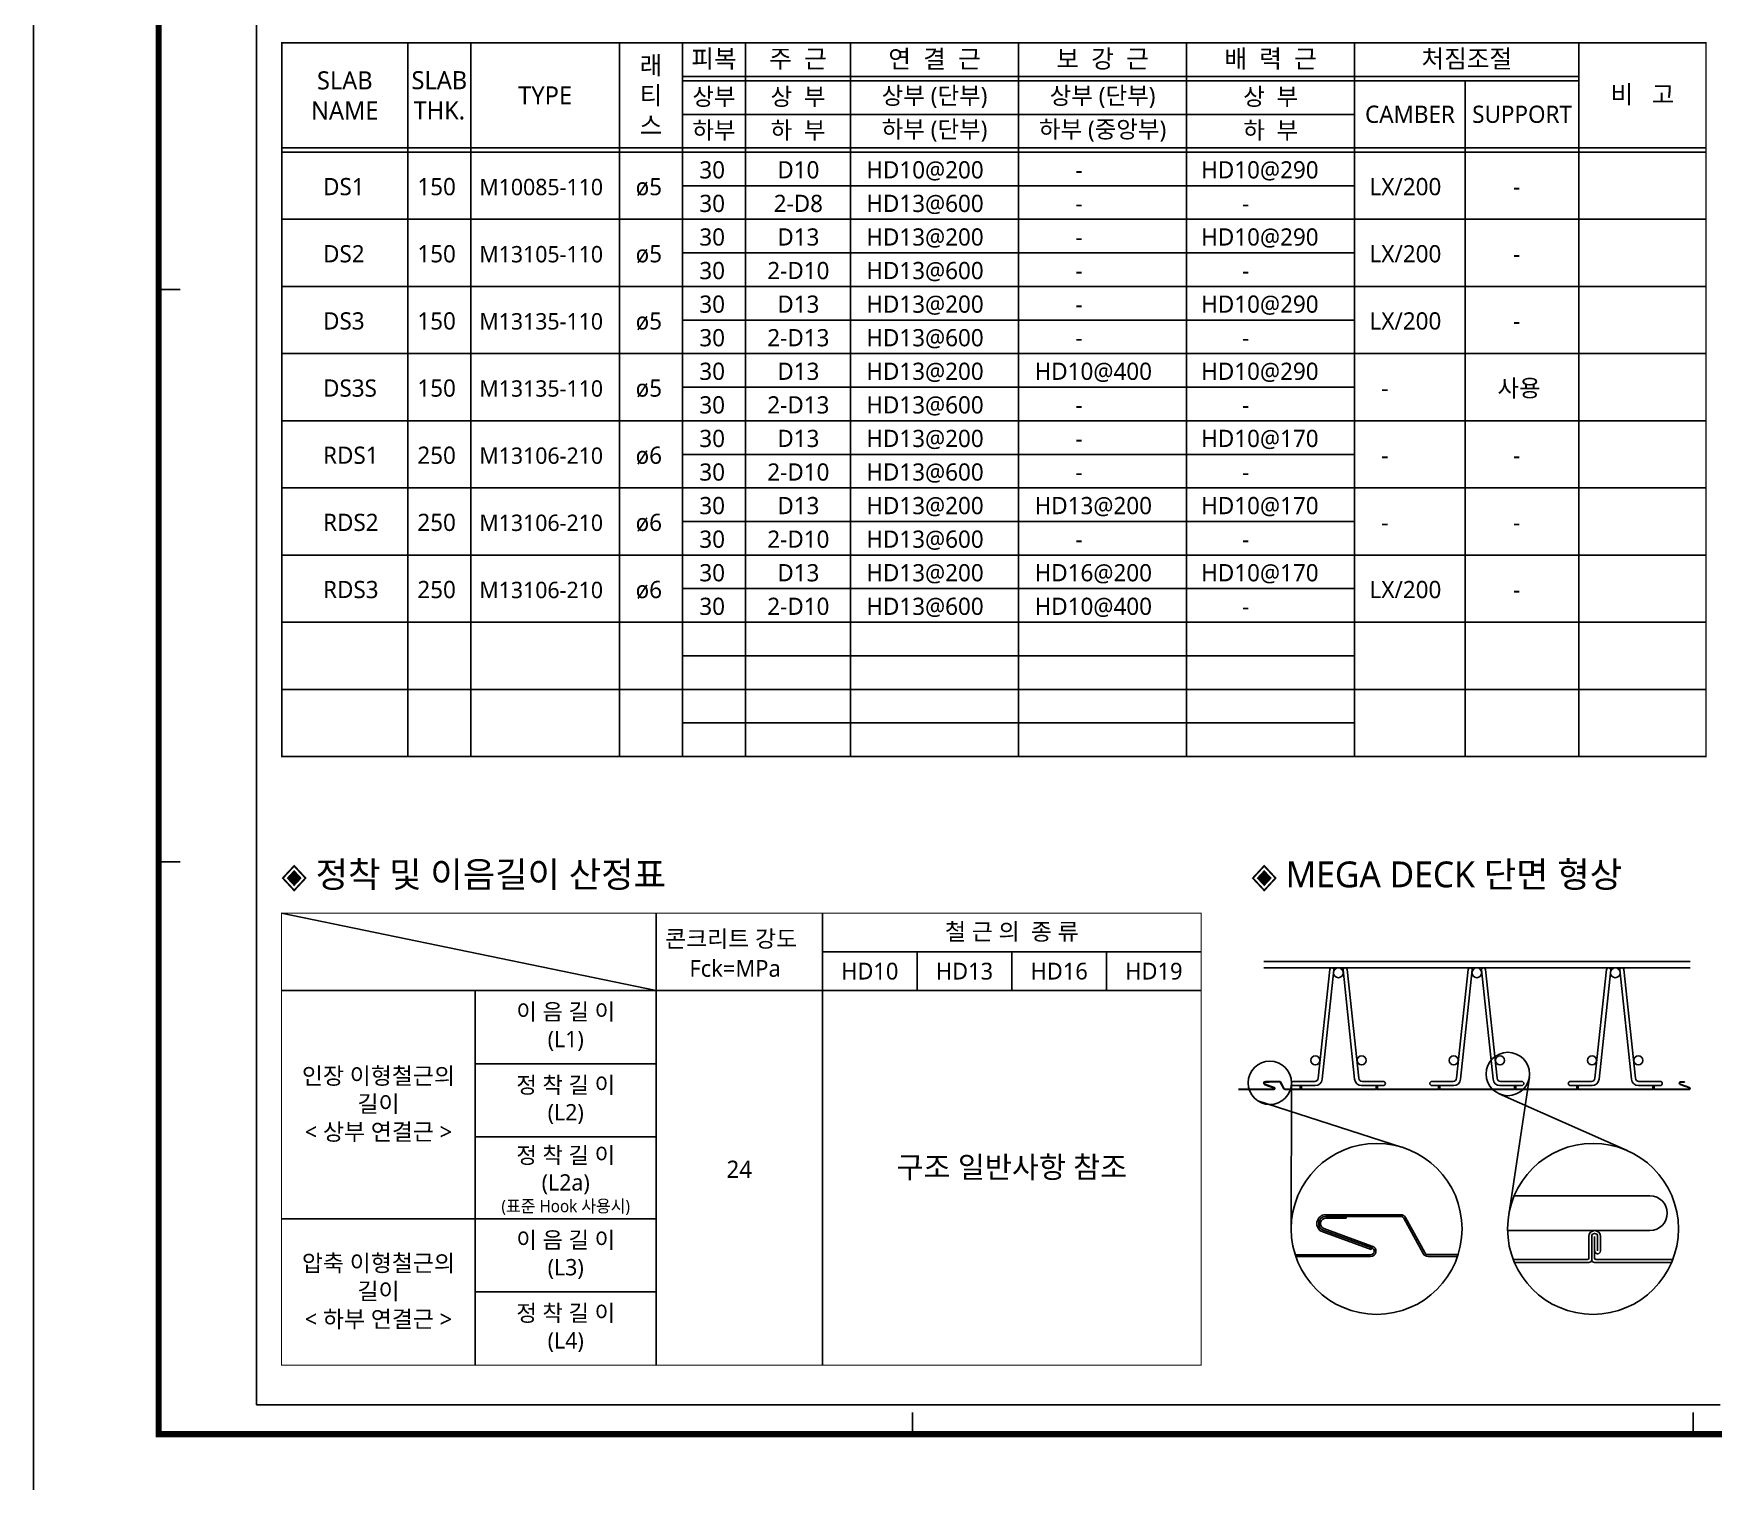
# Model space of a CAD drawing. Extents: x 10983 to 44623, y -18406 to 11294.
# Drawn here: x 10983 to 14885, y 5472 to 8835 of the extents above; entities that cross this region are included whole.
import ezdxf
from ezdxf.enums import TextEntityAlignment as Align

# ---------------------------------------------------------------- set-up
doc = ezdxf.new("R2010")
doc.units = 0
doc.header["$LTSCALE"] = 100
doc.header["$MEASUREMENT"] = 0
doc.layers.get('0').update_dxf_attribs({"linetype": 'CONTINUOUS'})
doc.layers.get('Defpoints').update_dxf_attribs({"color": 165, "linetype": 'CONTINUOUS'})
for name, color, linetype in [('3', 3, 'CONTINUOUS'), ('D-TEX1', 6, 'CONTINUOUS'), ('D-TEX3', 9, 'CONTINUOUS'), ('E', 115, 'CONTINUOUS'), ('form', 7, 'CONTINUOUS'), ('form_TEX', 7, 'CONTINUOUS'), ('TG-TABLE', 7, 'CONTINUOUS'), ('TG-TABLE.TEX', 7, 'CONTINUOUS'), ('TXT', 3, 'CONTINUOUS')]:
    doc.layers.add(name, color=color, linetype=linetype)
doc.styles.add('SY STT', font='malgun.ttf')
doc.styles.add('VICON TEXT', font='malgun.ttf')

# ---------------------------------------------------------------- blocks, each defined once
blk = doc.blocks.new('Deck_Sh01')
at = {"linetype": 'ByBlock'}
for p in [(0, 4950), (3400, 0)]:
    blk.add_line(p, (0, 0), dxfattribs=at)
at = {"layer": 'Defpoints'}
blk.add_lwpolyline([(-517.5, -296.1), (7892.5, -296.1), (7892.5, 5644), (-517.5, 5644)], close=True, dxfattribs=at)
at = {"layer": 'form', "color": 30}
for p, q in [((-226.8, 2590.9), (-176.8, 2590.9)), ((-226.8, 1261.3), (-176.8, 1261.3)), ((1523.9, -68.2), (1523.9, -18.2)), ((3337.4, -68.2), (3337.4, -18.2))]:
    blk.add_line(p, q, dxfattribs=at)
at = {"layer": 'form', "color": 30, "const_width": 14.2}
blk.add_lwpolyline([(-226.8, 5250), (-226.8, -68.2), (7726.8, -68.2), (7726.8, 5250)], close=True, dxfattribs=at)
at = {"layer": 'TG-TABLE'}
for p, q in [((351.8, 3163.8), (351.8, 1506)), ((498.2, 3163.8), (498.2, 1506)), ((843.4, 3163.8), (843.4, 1506)), ((989.8, 3163.8), (989.8, 1506)), ((1136.2, 3163.8), (1136.2, 1506)), ((1380.2, 3163.8), (1380.2, 1506)), ((1770.6, 3163.8), (1770.6, 1506)), ((2160.9, 3163.8), (2160.9, 1506)), ((2551.3, 3163.8), (2551.3, 1506)), ((3072.2, 3163.8), (3072.2, 1506)), ((989.8, 3085.7), (3072.2, 3085.7)), ((989.8, 3075.9), (3072.2, 3075.9)), ((2808.2, 3075.9), (2808.2, 1506)), ((989.8, 2997.8), (2551.3, 2997.8)), ((59, 2919.8), (3367.5, 2919.8)), ((59, 2910), (3367.5, 2910)), ((989.8, 2832), (2551.3, 2832)), ((59, 2754), (3367.5, 2754)), ((989.8, 2676), (2551.3, 2676)), ((59, 2598), (3367.5, 2598)), ((989.8, 2520), (2551.3, 2520)), ((59, 2442), (3367.5, 2442)), ((989.8, 2364), (2551.3, 2364)), ((59, 2286), (3367.5, 2286)), ((989.8, 2208), (2551.3, 2208)), ((59, 2130), (3367.5, 2130)), ((989.8, 2052), (2551.3, 2052)), ((59, 1974), (3367.5, 1974)), ((989.8, 1896), (2551.3, 1896)), ((59, 1818), (3367.5, 1818)), ((989.8, 1740), (2551.3, 1740)), ((59, 1662), (3367.5, 1662)), ((989.8, 1584), (2551.3, 1584))]:
    blk.add_line(p, q, dxfattribs=at)
at = {"layer": 'TG-TABLE', "const_width": 3.5}
blk.add_lwpolyline([(59, 3163.8), (3367.5, 3163.8), (3367.5, 1506), (59, 1506)], close=True, dxfattribs=at)
at = {"layer": 'TG-TABLE.TEX', "color": 3, "char_height": 42, "attachment_point": 5, "style": 'VICON TEXT'}
for s, heights, insert in [('래\\P티\\P스', [-197.8], (916.6, 3041.8)), ('피복', [-55], (1063, 3124.7)), ('주  근', [-53], (1258.2, 3124.7)), ('연  결  근', [-54.4], (1575.4, 3124.7)), ('보  강  근', [-54], (1965.7, 3124.7)), ('배  력  근', [-55], (2356.1, 3124.7)), ('처짐조절', [-55], (2811.8, 3124.7)), ('SLAB\\PNAME', [-112.7], (205.4, 3041.8)), ('SLAB\\PTHK.', [-113.3], (425, 3041.8)), ('TYPE', [-42], (670.8, 3041.8)), ('비   고', [-55], (3219.9, 3041.8))]:
    blk.add_mtext_dynamic_manual_height_columns(s, width=292.791, gutter_width=500, heights=heights, dxfattribs=dict(at, insert=insert))
at = {"layer": 'TG-TABLE.TEX', "color": 30, "char_height": 40, "attachment_point": 5, "style": 'VICON TEXT'}
for s, width, heights, insert in [('상부', 292.791, [-52.4], (1063, 3036.9)), ('상  부', 292.791, [-52.4], (1258.2, 3036.9)), ('상부 (단부)', 292.791, [-56.6], (1575.4, 3036.9)), ('상부 (단부)', 292.791, [-56.6], (1965.7, 3036.9)), ('상  부', 292.791, [-52.4], (2356.1, 3036.9)), ('CAMBER', 292.791, [-41.3], (2679.8, 2997.8)), ('SUPPORT', 292.791, [-41.3], (2940.2, 2997.8)), ('하부', 292.791, [-52.4], (1063, 2958.8)), ('하  부', 292.791, [-52.4], (1258.2, 2958.8)), ('하부 (단부)', 292.791, [-56.6], (1575.4, 2958.8)), ('하부 (중앙부)', 341.59, [-56.6], (1965.7, 2958.8)), ('하  부', 292.791, [-52.4], (2356.1, 2958.8))]:
    blk.add_mtext_dynamic_manual_height_columns(s, width=width, gutter_width=500, heights=heights, dxfattribs=dict(at, insert=insert))
at = {"layer": 'TG-TABLE.TEX', "color": 3, "ltscale": 0.5, "style": 'VICON TEXT'}
blk.add_attdef('DKTYT', text='', height=100, dxfattribs=at).set_placement((2425.2, 5047), align=Align.RIGHT)
at = {"layer": 'TXT', "ltscale": 0.5, "style": 'VICON TEXT'}
blk.add_attdef('DKTYR', text='', height=45, dxfattribs=at).set_placement((7248.4, 1495), align=Align.RIGHT)
blk = doc.blocks.new('Deck_DKtypeSD')
at = {"color": 3}
for p, q in [((3237.1, 485.8), (2922.1, 485.8)), ((2658.5, 441.7), (2484.1, 441.7)), ((2658.5, 437.5), (2484.1, 437.5)), ((2531.3, 437.5), (2484.5, 437.5)), ((2531.3, 433.3), (2484.5, 433.3)), ((2531.3, 437.5), (2531.3, 433.3)), ((2710.3, 351.4), (2665.6, 433.3)), ((2714, 353.5), (2669.3, 435.3)), ((2477, 401.5), (2589.8, 360.5)), ((2478.5, 405.5), (2591.2, 364.5)), ((2479.9, 409.4), (2591.3, 368.9)), ((3237.1, 404.8), (2906.5, 404.8)), ((3237.1, 404.8), (2906.5, 404.8)), ((3095.3, 340.6), (3095.3, 391.3)), ((3102.1, 391.3), (3102.1, 337.3)), ((3108.8, 391.2), (3108.8, 340.6)), ((3115.6, 357.5), (3115.6, 391.3)), ((3122.4, 391.3), (3122.4, 357.5)), ((2591.2, 364.5), (2589.8, 360.5)), ((3108.8, 357.5), (3108.8, 384.5)), ((2588.2, 348.8), (2413.1, 348.8)), ((2588.2, 344.6), (2414.5, 344.6)), ((2791.5, 348.9), (2721.7, 348.9)), ((2790.1, 344.6), (2721.7, 344.6)), ((3092, 337.3), (2919.8, 337.3)), ((3095.3, 330.5), (2922.6, 330.5)), ((3287.4, 330.5), (3108.8, 330.5)), ((3290.1, 337.3), (3112.2, 337.3))]:
    blk.add_line(p, q, dxfattribs=at)
for centre, radius, start, end in [((3237.1, 445.3), 40.5, 0, 90), ((2484.1, 421), 20.7, 90, 250), ((2484.1, 421), 16.5, 90, 250), ((2484.1, 421), 12.3, 88.1415, 250.0871), ((2658.5, 429.4), 12.3, 28.6105, 90), ((2658.5, 429.4), 8.06, 28.6105, 90), ((3237.1, 445.3), 40.5, 270, 0), ((3108.8, 391.3), 13.5, 0, 180), ((3108.8, 391.3), 13.5, 0, 180), ((3108.8, 391.3), 6.75, 0, 180), ((2588.6, 356.9), 12.3, 268.1415, 77.5358), ((2588.7, 356.8), 8.04, 266.6041, 71.6589), ((2721.7, 357.7), 13, 208.6105, 270), ((2721.7, 357.7), 8.82, 208.6105, 270), ((3115.6, 357.5), 6.75, 180, 0), ((3092, 340.6), 3.38, 270, 0), ((3095.3, 337.3), 6.75, 270, 0), ((3108.8, 337.3), 6.75, 180, 270), ((3112.2, 340.6), 3.38, 180, 270)]:
    blk.add_arc(centre, radius, start, end, dxfattribs=at)
at = {"layer": 'E'}
for p, q in [((3330.8, 1029.5), (2340, 1029.5)), ((3330.9, 1014.8), (2340.2, 1014.8)), ((2499, 1014.8), (2497.4, 1014.8)), ((2528.3, 1014.8), (2529.8, 1014.8)), ((2820.5, 1014.8), (2818.9, 1014.8)), ((2849.7, 1014.8), (2851.3, 1014.8)), ((3142, 1014.8), (3140.4, 1014.8)), ((3171.2, 1014.8), (3172.8, 1014.8)), ((2493.4, 1011.2), (2466.5, 758.5)), ((2475.9, 756.2), (2503, 1010.5)), ((2551.3, 756.2), (2524.3, 1010.5)), ((2533.8, 1011.2), (2560.8, 758.5)), ((2814.9, 1011.2), (2788, 758.5)), ((2797.4, 756.2), (2824.5, 1010.5)), ((2872.8, 756.2), (2845.7, 1010.5)), ((2855.3, 1011.2), (2882.3, 758.5)), ((3136.4, 1011.2), (3109.5, 758.5)), ((3118.9, 756.2), (3146, 1010.5)), ((3194.3, 756.2), (3167.2, 1010.5)), ((3176.8, 1011.2), (3203.7, 758.5)), ((2342.7, 743.6), (2364.2, 735.7)), ((2343, 744.3), (2364.4, 736.5)), ((2343.3, 745), (2364.5, 737.3)), ((2377.3, 751.2), (2344, 751.2)), ((2377.3, 750.4), (2344, 750.4)), ((2353, 749.6), (2344.1, 749.6)), ((2353, 750.4), (2353, 749.6)), ((2387.1, 734), (2378.6, 749.6)), ((2387.8, 734.4), (2379.3, 750)), ((2409.1, 751.2), (2458.5, 751.2)), ((2409.1, 741.6), (2452.6, 741.6)), ((2409.1, 741.6), (2459.9, 741.6)), ((2618.1, 741.6), (2567.3, 741.6)), ((2618.1, 751.2), (2568.8, 751.2)), ((2618.1, 741.6), (2574.7, 741.6)), ((2730.6, 751.2), (2780, 751.2)), ((2730.6, 741.6), (2774, 741.6)), ((2730.6, 741.6), (2781.4, 741.6)), ((2939.6, 741.6), (2888.8, 741.6)), ((2939.6, 751.2), (2890.3, 751.2)), ((2939.6, 741.6), (2896.2, 741.6)), ((3052.1, 751.2), (3101.4, 751.2)), ((3052.1, 741.6), (3095.5, 741.6)), ((3052.1, 741.6), (3102.9, 741.6)), ((3261.1, 741.6), (3210.3, 741.6)), ((3261.1, 751.2), (3211.7, 751.2)), ((3261.1, 741.6), (3217.7, 741.6)), ((3307.4, 744.3), (3328.8, 736.5)), ((3307.7, 745), (3328.9, 737.3)), ((3317.4, 750.4), (3308.4, 750.4)), ((3317.4, 749.7), (3308.5, 749.7)), ((3317.4, 750.4), (3317.4, 749.7)), ((2363.9, 732.7), (2281.4, 732.7)), ((2363.9, 733.5), (2281.8, 733.5)), ((2364.4, 736.5), (2364.2, 735.7)), ((2424, 733.5), (2389.3, 733.5)), ((2424.4, 732.7), (2389.3, 732.7)), ((2424.4, 733.9), (2424.4, 740)), ((2424.4, 737.8), (2424.4, 734.3)), ((2425.2, 740), (2425.2, 733.5)), ((2425.2, 737.8), (2425.2, 734.3)), ((2426, 740), (2426, 733.9)), ((2426, 735.9), (2426, 739.2)), ((2601.2, 732.7), (2426, 732.7)), ((2600.8, 733.5), (2426.4, 733.5)), ((2426.8, 735.9), (2426.8, 740)), ((2427.6, 740), (2427.6, 735.9)), ((2601.2, 733.9), (2601.2, 740)), ((2601.2, 737.8), (2601.2, 734.3)), ((2602, 740), (2602, 733.5)), ((2602, 737.8), (2602, 734.3)), ((2602.8, 740), (2602.8, 733.9)), ((2602.8, 735.9), (2602.8, 739.2)), ((2745.9, 732.7), (2602.8, 732.7)), ((2745.5, 733.5), (2603.2, 733.5)), ((2603.6, 735.9), (2603.6, 740)), ((2604.4, 740), (2604.4, 735.9)), ((2745.9, 733.9), (2745.9, 740)), ((2745.9, 737.8), (2745.9, 734.3)), ((2746.7, 740), (2746.7, 733.5)), ((2746.7, 737.8), (2746.7, 734.3)), ((2747.5, 740), (2747.5, 733.9)), ((2747.5, 735.9), (2747.5, 739.2)), ((2922.7, 732.7), (2747.5, 732.7)), ((2922.3, 733.5), (2747.9, 733.5)), ((2748.3, 735.9), (2748.3, 740)), ((2749.1, 740), (2749.1, 735.9)), ((2922.7, 733.9), (2922.7, 740)), ((2922.7, 737.8), (2922.7, 734.3)), ((2923.5, 740), (2923.5, 733.5)), ((2923.5, 737.8), (2923.5, 734.3)), ((2924.3, 740), (2924.3, 733.9)), ((2924.3, 735.9), (2924.3, 739.2)), ((3067.4, 732.7), (2924.3, 732.7)), ((3067, 733.5), (2924.7, 733.5)), ((2925.1, 735.9), (2925.1, 740)), ((2925.9, 740), (2925.9, 735.9)), ((3067.4, 733.9), (3067.4, 740)), ((3067.4, 737.8), (3067.4, 734.3)), ((3068.2, 740), (3068.2, 733.5)), ((3068.2, 737.8), (3068.2, 734.3)), ((3069, 740), (3069, 733.9)), ((3069, 735.9), (3069, 739.2)), ((3244.2, 732.7), (3069, 732.7)), ((3243.8, 733.5), (3069.4, 733.5)), ((3069.8, 735.9), (3069.8, 740)), ((3070.6, 740), (3070.6, 735.9)), ((3244.2, 733.9), (3244.2, 740)), ((3244.2, 737.8), (3244.2, 734.3)), ((3245, 740), (3245, 733.5)), ((3245, 737.8), (3245, 734.3)), ((3245.8, 740), (3245.8, 733.9)), ((3245.8, 735.9), (3245.8, 739.2)), ((3328.3, 732.7), (3245.8, 732.7)), ((3328.3, 733.5), (3246.2, 733.5)), ((3246.6, 735.9), (3246.6, 740)), ((3247.4, 740), (3247.4, 735.9))]:
    blk.add_line(p, q, dxfattribs=at)
at = {"layer": 'E', "ltscale": 0.5}
for p, q in [((2404.6, 747.9), (2403.8, 408.7)), ((2957.1, 761), (2909.2, 441.4)), ((2326.6, 705.8), (2659.8, 598.7)), ((2886.8, 722.4), (3184.5, 590.5))]:
    blk.add_line(p, q, dxfattribs=at)
at = {"layer": 'E'}
for centre, radius in [((2513.6, 1003.6), 11.3), ((2835.1, 1003.6), 11.3), ((3156.6, 1003.6), 11.3), ((2459.8, 800.2), 10.4), ((2567.5, 800.2), 10.4), ((2781.3, 800.2), 10.4), ((2889, 800.2), 10.4), ((3102.7, 800.2), 10.4), ((3210.4, 800.2), 10.4)]:
    blk.add_circle(centre, radius, dxfattribs=at)
at = {"layer": 'E', "ltscale": 0.5}
for centre, radius in [((2354.2, 748), 50.4), ((2907.2, 768.5), 50.4), ((2602.3, 408.7), 198.5), ((3105, 408.7), 198.5)]:
    blk.add_circle(centre, radius, dxfattribs=at)
at = {"layer": 'E'}
for centre, radius, start, end in [((2497.4, 1010.8), 4.02, 90, 174.8861), ((2499, 1010.8), 4.02, 354.8861, 90), ((2528.3, 1010.8), 4.02, 90, 185.1139), ((2529.8, 1010.8), 4.02, 5.1139, 90), ((2818.9, 1010.8), 4.02, 90, 174.8861), ((2820.5, 1010.8), 4.02, 354.8861, 90), ((2849.7, 1010.8), 4.02, 90, 185.1139), ((2851.3, 1010.8), 4.02, 5.1139, 90), ((3140.4, 1010.8), 4.02, 90, 174.8861), ((3142, 1010.8), 4.02, 354.8861, 90), ((3171.2, 1010.8), 4.02, 90, 185.1139), ((3172.8, 1010.8), 4.02, 5.1139, 90), ((2344, 747.3), 3.95, 90, 250), ((2344, 747.3), 3.14, 90, 250), ((2344.1, 747.3), 2.4, 89.6448, 250.3552), ((2377.3, 748.9), 2.34, 28.6105, 90), ((2377.3, 748.9), 1.54, 28.6105, 90), ((2409.1, 746.4), 4.82, 90, 180), ((2409.1, 746.4), 4.82, 180, 270), ((2426, 740), 1.61, 0, 180), ((2426, 740), 1.61, 0, 180), ((2458.5, 759.2), 8.04, 270, 354.8861), ((2459.9, 757.6), 16.1, 270, 354.8861), ((2567.3, 757.6), 16.1, 185.1139, 270), ((2568.8, 759.2), 8.04, 185.1139, 270), ((2602.8, 740), 1.61, 0, 180), ((2602.8, 740), 1.61, 0, 180), ((2618.1, 746.4), 4.82, 0, 90), ((2618.1, 746.4), 4.82, 270, 0), ((2730.6, 746.4), 4.82, 90, 180), ((2730.6, 746.4), 4.82, 180, 270), ((2747.5, 740), 1.61, 0, 180), ((2747.5, 740), 1.61, 0, 180), ((2780, 759.2), 8.04, 270, 354.8861), ((2781.4, 757.6), 16.1, 270, 354.8861), ((2888.8, 757.6), 16.1, 185.1139, 270), ((2890.3, 759.2), 8.04, 185.1139, 270), ((2924.3, 740), 1.61, 0, 180), ((2924.3, 740), 1.61, 0, 180), ((2939.6, 746.4), 4.82, 0, 90), ((2939.6, 746.4), 4.82, 270, 0), ((3052.1, 746.4), 4.82, 90, 180), ((3052.1, 746.4), 4.82, 180, 270), ((3069, 740), 1.61, 0, 180), ((3069, 740), 1.61, 0, 180), ((3101.4, 759.2), 8.04, 270, 354.8861), ((3102.9, 757.6), 16.1, 270, 354.8861), ((3210.3, 757.6), 16.1, 185.1139, 270), ((3211.7, 759.2), 8.04, 185.1139, 270), ((3245.8, 740), 1.61, 0, 180), ((3245.8, 740), 1.61, 0, 180), ((3261.1, 746.4), 4.82, 0, 90), ((3261.1, 746.4), 4.82, 270, 0), ((3308.4, 747.3), 3.14, 90, 250), ((3308.5, 747.3), 2.4, 89.6448, 250.3552), ((2363.9, 735), 2.33, 269.8649, 73.5544), ((2363.9, 735.1), 1.54, 268.7248, 74.4393), ((2389.3, 735.2), 2.48, 208.6105, 270), ((2389.3, 735.2), 1.68, 208.6105, 270), ((2424, 733.9), 0.402, 270, 0), ((2424.4, 733.5), 0.804, 270, 0), ((2426, 740), 0.804, 0, 180), ((2426, 733.5), 0.804, 180, 270), ((2426.8, 735.9), 0.804, 180, 0), ((2426.4, 733.9), 0.402, 180, 270), ((2600.8, 733.9), 0.402, 270, 0), ((2601.2, 733.5), 0.804, 270, 0), ((2602.8, 740), 0.804, 0, 180), ((2602.8, 733.5), 0.804, 180, 270), ((2603.6, 735.9), 0.804, 180, 0), ((2603.2, 733.9), 0.402, 180, 270), ((2745.5, 733.9), 0.402, 270, 0), ((2745.9, 733.5), 0.804, 270, 0), ((2747.5, 740), 0.804, 0, 180), ((2747.5, 733.5), 0.804, 180, 270), ((2748.3, 735.9), 0.804, 180, 0), ((2747.9, 733.9), 0.402, 180, 270), ((2922.3, 733.9), 0.402, 270, 0), ((2922.7, 733.5), 0.804, 270, 0), ((2924.3, 740), 0.804, 0, 180), ((2924.3, 733.5), 0.804, 180, 270), ((2925.1, 735.9), 0.804, 180, 0), ((2924.7, 733.9), 0.402, 180, 270), ((3067, 733.9), 0.402, 270, 0), ((3067.4, 733.5), 0.804, 270, 0), ((3069, 740), 0.804, 0, 180), ((3069, 733.5), 0.804, 180, 270), ((3069.8, 735.9), 0.804, 180, 0), ((3069.4, 733.9), 0.402, 180, 270), ((3243.8, 733.9), 0.402, 270, 0), ((3244.2, 733.5), 0.804, 270, 0), ((3245.8, 740), 0.804, 0, 180), ((3245.8, 733.5), 0.804, 180, 270), ((3246.6, 735.9), 0.804, 180, 0), ((3246.2, 733.9), 0.402, 180, 270), ((3328.3, 735), 2.33, 269.8649, 73.5544), ((3328.3, 735.1), 1.54, 268.7248, 74.4393)]:
    blk.add_arc(centre, radius, start, end, dxfattribs=at)
at = {"layer": 'D-TEX3', "color": 3, "style": 'VICON TEXT'}
blk.add_text('◈ MEGA DECK 단면 형상', height=60, dxfattribs=at).set_placement((2311.8, 1202.2))
blk = doc.blocks.new('Splice-240')
at = {"ltscale": 0.5, "const_width": 2.5}
blk.add_lwpolyline([(58.6, 92.2), (2195, 92.2), (2195, 1142.2), (58.6, 1142.2)], close=True, dxfattribs=at)
at = {"layer": '3', "color": 0, "ltscale": 1.5}
blk.add_line((928.6, 622.2), (508.6, 622.2), dxfattribs=at)
at = {"layer": 'D-TEX3', "color": 7}
blk.add_line((928.6, 432.2), (58.6, 432.2), dxfattribs=at)
at = {"layer": 'TG-TABLE'}
for p, q in [((58.6, 1142.2), (928.6, 962.2)), ((928.6, 1142.2), (928.6, 962.2)), ((1315, 1142.2), (1315, 962.2)), ((1315, 1052.2), (2195, 1052.2)), ((1535, 1052.2), (1535, 962.2)), ((1755, 1052.2), (1755, 962.2)), ((1975, 1052.2), (1975, 962.2)), ((2195, 962.2), (58.6, 962.2)), ((508.6, 962.2), (508.6, 92.2)), ((928.6, 962.2), (928.6, 92.2)), ((1315, 962.2), (1315, 92.2)), ((928.6, 792.2), (508.6, 792.2)), ((928.6, 262.2), (508.6, 262.2))]:
    blk.add_line(p, q, dxfattribs=at)
at = {"ltscale": 0.5, "style": 'VICON TEXT'}
blk.add_attdef('FCK', text='', height=40, dxfattribs=at).set_placement((1121.8, 527.2), align=Align.CENTER)
at = {"layer": 'D-TEX1', "color": 2, "style": 'VICON TEXT'}
blk.add_text('Fck=MPa', height=39, dxfattribs=at).set_placement((1005.9, 994.4))
at = {"layer": 'D-TEX1', "color": 2, "char_height": 38, "attachment_point": 5, "style": 'VICON TEXT'}
for s, heights, insert in [('이 음 길 이\\P(L1)', [-117.9], (718.6, 877.2)), ('이 음 길 이\\P(L3)', [-117.7], (718.6, 347.2))]:
    blk.add_mtext_dynamic_manual_height_columns(s, width=446.419, gutter_width=500, heights=heights, dxfattribs=dict(at, insert=insert))
at = {"layer": 'D-TEX3', "color": 3, "style": 'VICON TEXT'}
blk.add_text('◈ 정착 및 이음길이 산정표', height=60, dxfattribs=at).set_placement((58.4, 1202.2))
at = {"layer": 'D-TEX3', "color": 30, "style": 'VICON TEXT'}
blk.add_text('콘크리트 강도', height=39, dxfattribs=at).set_placement((949.3, 1063.3))
at = {"layer": 'D-TEX3', "color": 2, "style": 'VICON TEXT'}
blk.add_text('구조 일반사항 참조', height=50, dxfattribs=at).set_placement((1755, 527.2), align=Align.CENTER)
at = {"layer": 'D-TEX3', "color": 30, "attachment_point": 5, "style": 'VICON TEXT'}
for s, heights, insert, char_height in [('철 근 의  종 류', [-51.6], (1755, 1097.2), 39), ('HD10', [-40.5], (1425, 1007.2), 39), ('HD13', [-40.5], (1645, 1007.2), 39), ('HD16', [-40.5], (1865, 1007.2), 39), ('HD19', [-40.5], (2085, 1007.2), 39), ('인장 이형철근의\\P길이\\P< 상부 연결근 >', [-196.3], (283.6, 697.2), 39), ('정 착 길 이\\P(L2)', [-118.2], (718.6, 707.2), 38), ('정 착 길 이\\P(L2a)', [-118.2], (718.6, 544.1), 38), ('{\\H0.86842x;\\W0.95;(표준 Hook 사용시)}', [-40.6], (718.6, 458.6), 33), ('압축 이형철근의\\P길이\\P< 하부 연결근 >', [-196.3], (283.6, 262.2), 39), ('정 착 길 이\\P(L4)', [-117.6], (718.6, 177.2), 38)]:
    blk.add_mtext_dynamic_manual_height_columns(s, width=446.419, gutter_width=500, heights=heights, dxfattribs=dict(at, insert=insert, char_height=char_height))

msp = doc.modelspace()

# ---------------------------------------------------------------- block references
at = {"ltscale": 0.5}
msp.add_blockref('Deck_Sh01', (11500, 5650), dxfattribs=at)
msp.add_blockref('Splice-240', (11500, 5650), dxfattribs=at).add_auto_attribs({'FCK': '24'})
at = {"layer": 'form_TEX', "ltscale": 0.5}
msp.add_blockref('Deck_DKtypeSD', (11500, 5650), dxfattribs=at)

# ---------------------------------------------------------------- texts
at = {"layer": 'TG-TABLE.TEX', "ltscale": 0.5, "style": 'SY STT'}
for s, height, p in [('30', 40, (12529, 8499)), ('HD10@200', 40, (12917, 8499)), ('       -', 40, (13308, 8499)), ('HD10@290', 40, (13695, 8499)), ('DS1', 40, (11655, 8460)), ('150', 40, (11874, 8460)), ('M10085-110', 38, (12018, 8460)), ('ø5', 40, (12381, 8460)), ('LX/200', 40, (14086, 8460)), ('  -', 40, (14392, 8460)), ('30', 40, (12529, 8421)), ('HD13@600', 40, (12917, 8421)), ('       -', 40, (13308, 8421)), ('       -', 40, (13695, 8421)), ('30', 40, (12529, 8343)), ('HD13@200', 40, (12917, 8343)), ('       -', 40, (13308, 8343)), ('HD10@290', 40, (13695, 8343)), ('DS2', 40, (11655, 8304)), ('150', 40, (11874, 8304)), ('M13105-110', 38, (12018, 8304)), ('ø5', 40, (12381, 8304)), ('LX/200', 40, (14086, 8304)), ('  -', 40, (14392, 8304)), ('30', 40, (12529, 8265)), ('HD13@600', 40, (12917, 8265)), ('       -', 40, (13308, 8265)), ('       -', 40, (13695, 8265)), ('30', 40, (12529, 8187)), ('HD13@200', 40, (12917, 8187)), ('       -', 40, (13308, 8187)), ('HD10@290', 40, (13695, 8187)), ('DS3', 40, (11655, 8148)), ('150', 40, (11874, 8148)), ('M13135-110', 38, (12018, 8148)), ('ø5', 40, (12381, 8148)), ('LX/200', 40, (14086, 8148)), ('  -', 40, (14392, 8148)), ('30', 40, (12529, 8109)), ('HD13@600', 40, (12917, 8109)), ('       -', 40, (13308, 8109)), ('       -', 40, (13695, 8109)), ('30', 40, (12529, 8031)), ('HD13@200', 40, (12917, 8031)), ('HD10@400', 40, (13308, 8031)), ('HD10@290', 40, (13695, 8031)), ('DS3S', 40, (11655, 7992)), ('150', 40, (11874, 7992)), ('M13135-110', 38, (12018, 7992)), ('ø5', 40, (12381, 7992)), ('  -', 40, (14086, 7992)), ('사용', 40, (14383, 7992)), ('30', 40, (12529, 7953)), ('HD13@600', 40, (12917, 7953)), ('       -', 40, (13308, 7953)), ('       -', 40, (13695, 7953)), ('30', 40, (12529, 7875)), ('HD13@200', 40, (12917, 7875)), ('       -', 40, (13308, 7875)), ('HD10@170', 40, (13695, 7875)), ('RDS1', 40, (11655, 7836)), ('250', 40, (11874, 7836)), ('M13106-210', 38, (12018, 7836)), ('ø6', 40, (12381, 7836)), ('  -', 40, (14086, 7836)), ('  -', 40, (14392, 7836)), ('30', 40, (12529, 7797)), ('HD13@600', 40, (12917, 7797)), ('       -', 40, (13308, 7797)), ('       -', 40, (13695, 7797)), ('30', 40, (12529, 7719)), ('HD13@200', 40, (12917, 7719)), ('HD13@200', 40, (13308, 7719)), ('HD10@170', 40, (13695, 7719)), ('RDS2', 40, (11655, 7680)), ('250', 40, (11874, 7680)), ('M13106-210', 38, (12018, 7680)), ('ø6', 40, (12381, 7680)), ('  -', 40, (14086, 7680)), ('  -', 40, (14392, 7680)), ('30', 40, (12529, 7641)), ('HD13@600', 40, (12917, 7641)), ('       -', 40, (13308, 7641)), ('       -', 40, (13695, 7641)), ('30', 40, (12529, 7563)), ('HD13@200', 40, (12917, 7563)), ('HD16@200', 40, (13308, 7563)), ('HD10@170', 40, (13695, 7563)), ('RDS3', 40, (11655, 7524)), ('250', 40, (11874, 7524)), ('M13106-210', 38, (12018, 7524)), ('ø6', 40, (12381, 7524)), ('LX/200', 40, (14086, 7524)), ('  -', 40, (14392, 7524)), ('30', 40, (12529, 7485)), ('HD13@600', 40, (12917, 7485)), ('HD10@400', 40, (13308, 7485)), ('       -', 40, (13695, 7485))]:
    msp.add_text(s, height=height, dxfattribs=at).set_placement(p)
for s, p in [('D10', (12759, 8499)), ('2-D8', (12759, 8421)), ('D13', (12759, 8343)), ('2-D10', (12759, 8265)), ('D13', (12759, 8187)), ('2-D13', (12759, 8109)), ('D13', (12759, 8031)), ('2-D13', (12759, 7953)), ('D13', (12759, 7875)), ('2-D10', (12759, 7797)), ('D13', (12759, 7719)), ('2-D10', (12759, 7641)), ('D13', (12759, 7563)), ('2-D10', (12759, 7485))]:
    msp.add_text(s, height=40, dxfattribs=at).set_placement(p, align=Align.CENTER)

doc.saveas('drawing.dxf')
